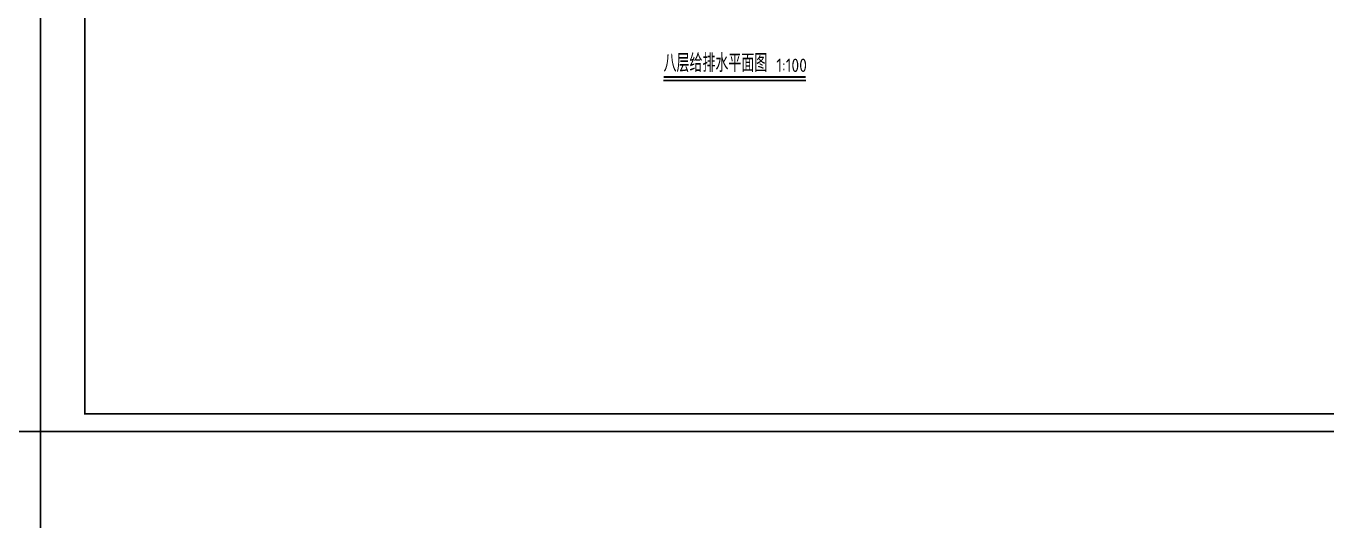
# Model space of a CAD drawing. Extents: x 27938 to 1507990, y 110129 to 923079.
# Drawn here: x 812801 to 885884, y 328654 to 356439 of the extents above; entities that cross this region are included whole.
import ezdxf

# ---------------------------------------------------------------- set-up
doc = ezdxf.new("R2010")
doc.units = 0
doc.header["$LTSCALE"] = 1000
doc.header["$MEASUREMENT"] = 0
for name, color, linetype in [('DIM_SYMB', 3, 'Continuous'), ('text', 7, 'Continuous'), ('图框', 140, 'Continuous')]:
    doc.layers.add(name, color=color, linetype=linetype)
doc.layers.add('yichutu', color=7, linetype='Continuous', true_color=0xffffff, plot=False)
doc.styles.get("Standard").update_dxf_attribs({"font": 'gbenor.shx', "bigfont": 'gbcbig.shx'})

# ---------------------------------------------------------------- blocks, each defined once
blk = doc.blocks.new('TK')
at = {"layer": '图框'}
blk.add_lwpolyline([(465375, 548714), (549475, 548714), (549475, 489314), (465375, 489314)], close=True, dxfattribs=at)
blk.add_lwpolyline([(465375, 548714), (549475, 548714), (549475, 489314), (465375, 489314)], close=True, dxfattribs=at)
at = {"layer": '图框', "const_width": 100}
blk.add_lwpolyline([(548475, 490314), (548475, 547714), (467875, 547714), (467875, 490314)], close=True, dxfattribs=at)
blk = doc.blocks.new('yct-841-594-84100-59399.9999999999-100-1000.0')
at = {"layer": 'yichutu', "color": 7, "true_color": 0xffffff}
blk.add_lwpolyline([(0, 0), (0, 59400), (84100, 59400), (84100, 0)], close=True, dxfattribs=at)

msp = doc.modelspace()

# ---------------------------------------------------------------- linework, layer by layer
at = {"layer": 'DIM_SYMB', "const_width": 105}
msp.add_lwpolyline([(848643.6, 353575.5), (856632.1, 353575.5)], dxfattribs=at)
at = {"layer": 'DIM_SYMB'}
msp.add_lwpolyline([(848643.6, 353365.5), (856632.1, 353365.5)], dxfattribs=at)
at = {"layer": 'text', "color": 2}
msp.add_lwpolyline([(813614.1, 315815.2), (782614.1, 315815.2), (782614.1, 333623.5), (813614.1, 333623.5)], close=True, dxfattribs=at)

# ---------------------------------------------------------------- block references
msp.add_blockref('TK', (348239.1, -155690.1))
at = {"layer": 'yichutu'}
msp.add_blockref('yct-841-594-84100-59399.9999999999-100-1000.0', (813614.1, 333623.5), dxfattribs=at)

# ---------------------------------------------------------------- texts
at = {"layer": 'DIM_SYMB', "color": 7}
for s, height, p in [('八层给排水平面图', 1012.77, (848643.6, 353852.5)), ('1:100', 750, (854981.6, 353852.5))]:
    msp.add_text(s, height=height, dxfattribs=at).set_placement(p)

doc.saveas('drawing.dxf')
